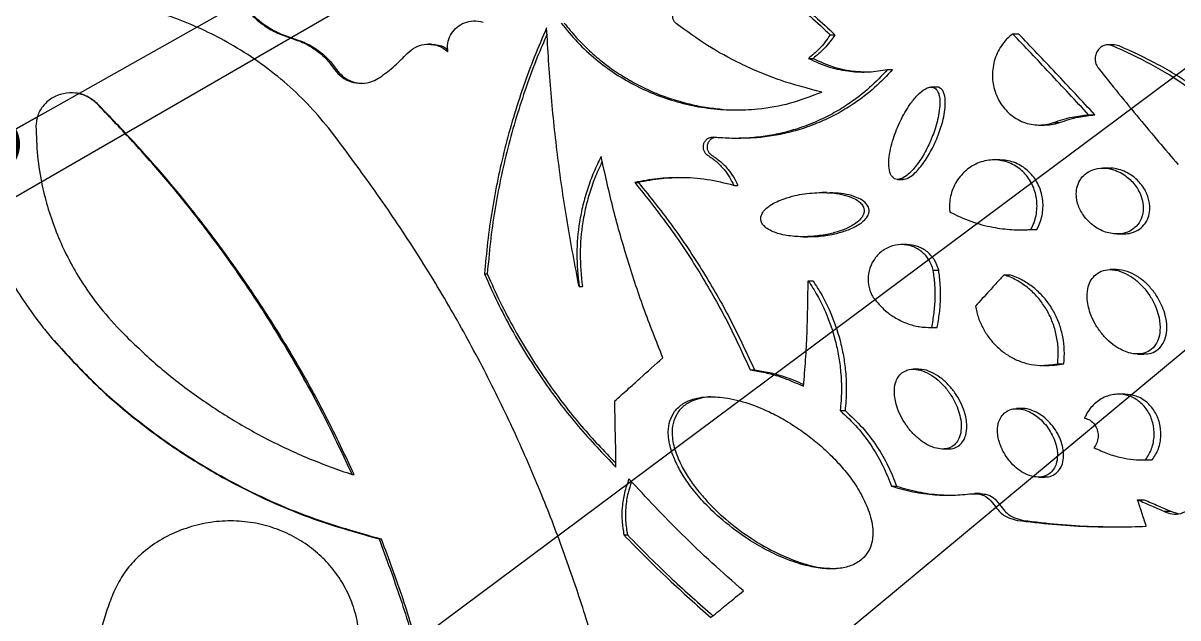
# Model space of a CAD drawing. Header units: millimetres. Extents: x 8 to 871, y 8 to 585.
# Drawn here: x 117.36 to 135.47, y 278.83 to 288.15 of the extents above; entities that cross this region are included whole.
import ezdxf

# ---------------------------------------------------------------- set-up
doc = ezdxf.new("R2010")
doc.units = ezdxf.units.MM
doc.layers.add('OUTLINE', color=7, linetype='Continuous', lineweight=25)
doc.layers.add('TEXT', color=2, linetype='Continuous')
doc.dimstyles.new('SLDDIMSTYLE19', dxfattribs={"dimtxt": 0.18, "dimasz": 1, "dimexe": 0, "dimexo": 0.0625, "dimgap": 0, "dimtad": 0, "dimtih": 1, "dimtoh": 1, "dimdec": 0, "dimrnd": 1e-09, "dimzin": 0, "dimdsep": 46, "dimtxsty": 'Standard', "dimblk1": 'DOT', "dimblk2": 'DOT', "dimsah": 1, "dimcen": 0.09, "dimadec": 0, "dimazin": 0, "dimtfac": 1, "dimtdec": 0, "dimtofl": 0, "dimtmove": 0, "dimatfit": 3, "dimldrblk": 'DOT', "dimfxl": 0, "dimfrac": 2, "dimtolj": 1, "dimtzin": 0, "dimarcsym": 0})

# ---------------------------------------------------------------- blocks, each defined once
blk = doc.blocks.new('_Dot')
at = {"color": 0, "linetype": 'ByBlock', "lineweight": -2}
blk.add_line((-0.5, 0), (-1, 0), dxfattribs=at)
at = {"color": 0, "linetype": 'ByBlock', "const_width": 0.5}
blk.add_lwpolyline([(-0.25, 0, 1), (0.25, 0, 1)], format="xyb", close=True, dxfattribs=at)

msp = doc.modelspace()

# ---------------------------------------------------------------- linework, layer by layer
at = {"layer": 'OUTLINE'}
for p, q in [((132.87991, 287.98469), (132.97174, 287.98469)), ((123.75622, 287.82162), (123.71751, 287.82162)), ((130.01795, 287.96797), (130.09285, 287.96797)), ((134.47855, 287.811), (134.37236, 287.811)), ((134.54823, 287.79633), (134.47767, 287.80943)), ((129.6767, 287.59763), (129.74959, 287.59763)), ((130.91808, 287.4241), (130.99834, 287.4241)), ((131.68862, 287.14801), (131.60367, 287.14801)), ((118.11432, 287.05775), (118.10984, 287.05775)), ((128.39211, 286.79818), (128.55367, 286.79345)), ((134.0721, 286.71365), (134.17107, 286.71365)), ((133.28364, 286.55434), (133.37866, 286.55434)), ((133.52043, 286.59126), (133.61614, 286.59126)), ((132.67798, 286.00729), (132.58707, 286.00729)), ((134.39518, 285.87893), (134.29396, 285.87893)), ((126.95318, 285.65403), (127.01003, 285.65403)), ((131.07409, 285.70261), (131.15595, 285.70261)), ((128.50559, 285.60678), (128.57165, 285.60678)), ((129.96563, 285.49538), (129.89065, 285.49538)), ((133.01466, 284.91039), (133.11173, 284.91039)), ((133.16723, 284.91524), (133.26096, 284.91524)), ((129.59573, 284.80291), (129.66872, 284.80291)), ((134.5165, 284.8471), (134.61899, 284.8471)), ((131.22145, 284.6793), (131.13916, 284.6793)), ((124.59745, 284.21936), (124.64039, 284.21936)), ((131.63545, 284.27678), (131.72014, 284.27678)), ((132.7451, 284.20588), (132.83637, 284.20588)), ((134.50871, 284.28721), (134.40689, 284.28721)), ((126.08033, 284.02277), (126.13207, 284.02277)), ((129.67273, 284.11438), (129.74578, 284.11438)), ((131.61049, 283.37863), (131.69508, 283.37863)), ((117.84307, 283.17402), (117.84594, 283.17402)), ((134.83882, 282.96497), (134.9434, 282.96497)), ((133.35899, 282.78557), (133.45465, 282.78557)), ((133.58721, 282.81324), (133.68357, 282.81324)), ((128.76333, 282.71564), (128.83105, 282.71564)), ((131.405, 282.72679), (131.3214, 282.72679)), ((134.64041, 282.33473), (134.53756, 282.33473)), ((130.17675, 282.07757), (130.25289, 282.07757)), ((133.03599, 282.10828), (132.94272, 282.10828)), ((131.77995, 281.47596), (131.86627, 281.47596)), ((134.9357, 281.30359), (135.04384, 281.30359)), ((134.96568, 281.30385), (135.07034, 281.30385)), ((122.52195, 281.07473), (122.55264, 281.07473)), ((133.28466, 281.03554), (133.38001, 281.03554)), ((130.97895, 280.89354), (131.05993, 280.89354)), ((132.25947, 280.7699), (132.32571, 280.77517)), ((132.37127, 280.778), (132.27965, 280.778)), ((134.84022, 280.67967), (134.94417, 280.67967)), ((135.25071, 280.50065), (135.35712, 280.50065)), ((135.35712, 280.50065), (135.46884, 280.4637)), ((122.94309, 280.06665), (122.97631, 280.06665)), ((126.78307, 280.12842), (126.83913, 280.12842))]:
    msp.add_line(p, q, dxfattribs=at)
at = {"layer": 'OUTLINE', "flags": 128}
msp.add_lwpolyline([(126.65834, 281.19097), (126.654, 281.45064), (126.64749, 281.84013), (126.64097, 282.22962)], dxfattribs=at)
at = {"layer": 'OUTLINE'}
for points, knots in [([(126.22486, 289.41901), (126.38646, 289.42151), (126.70965, 289.42652), (127.19542, 289.37791), (127.67814, 289.28623), (128.13729, 289.15129), (128.56511, 288.9807), (128.96506, 288.77853), (129.34831, 288.53726), (129.7037, 288.2679), (129.91629, 288.065), (130.01795, 287.96797)], [0, 0, 0, 0, 0.1147412, 0.22948169, 0.34811273, 0.46674098, 0.57325909, 0.67977445, 0.78957931, 0.89938147, 1, 1, 1, 1]), ([(126.50173, 289.41826), (126.58833, 289.41914), (126.83645, 289.42166), (127.24758, 289.37781), (127.73031, 289.28847), (128.19124, 289.15455), (128.62273, 288.98467), (129.02799, 288.78183), (129.41646, 288.53928), (129.77583, 288.26873), (129.99059, 288.06499), (130.09285, 287.96797)], [0, 0, 0, 0, 0.064637, 0.18517362, 0.30969979, 0.43422267, 0.54739639, 0.66056693, 0.77725529, 0.89393949, 1, 1, 1, 1]), ([(120.5514, 289.04798), (120.56628, 288.97337), (120.59604, 288.82413), (120.68722, 288.61396), (120.80987, 288.42188), (120.96354, 288.25046), (121.14484, 288.10591), (121.35065, 287.98631), (121.50133, 287.93558), (121.57831, 287.90967)], [0, 0, 0, 0, 0.14023471, 0.28048608, 0.42053579, 0.56061621, 0.70490509, 0.84923076, 1, 1, 1, 1]), ([(120.57027, 289.04798), (120.58518, 288.97361), (120.615, 288.82485), (120.70617, 288.61546), (120.82865, 288.42412), (120.98209, 288.25315), (121.16319, 288.1087), (121.37097, 287.98766), (121.52399, 287.93629), (121.60328, 287.90967)], [0, 0, 0, 0, 0.1394232, 0.27886548, 0.41808326, 0.55733476, 0.70125193, 0.84520841, 1, 1, 1, 1]), ([(117.99084, 288.57806), (117.8984, 288.57755), (117.71352, 288.57652), (117.44107, 288.51708), (117.18251, 288.41491), (116.94761, 288.2709), (116.74494, 288.08933), (116.58184, 287.88157), (116.46274, 287.65233), (116.37796, 287.39552), (116.36619, 287.21103), (116.35979, 287.11079)], [0, 0, 0, 0, 0.11304397, 0.22607873, 0.33927655, 0.4524415, 0.56184734, 0.67122024, 0.77430651, 0.87737502, 1, 1, 1, 1]), ([(122.18773, 286.46143), (122.08158, 286.59007), (121.86928, 286.84737), (121.50229, 287.19735), (121.10144, 287.51724), (120.68527, 287.78852), (120.26701, 288.01192), (119.84909, 288.19396), (119.41373, 288.34353), (118.95592, 288.46031), (118.48086, 288.54396), (118.15457, 288.56667), (117.99084, 288.57806)], [0, 0, 0, 0, 0.10336994, 0.20674489, 0.31388826, 0.42103534, 0.51413081, 0.6072283, 0.70279765, 0.79836882, 0.89882578, 1, 1, 1, 1]), ([(127.60398, 288.14457), (127.59224, 288.15575), (127.56874, 288.17813), (127.54995, 288.22444), (127.54687, 288.27285), (127.55961, 288.31847), (127.58566, 288.35738), (127.62329, 288.38633), (127.66653, 288.40224), (127.69624, 288.40213), (127.70982, 288.40207)], [0, 0, 0, 0, 0.13069066, 0.26159818, 0.38698764, 0.50782711, 0.62920581, 0.75470956, 0.88783608, 1, 1, 1, 1]), ([(124.02331, 287.70332), (124.01957, 287.74762), (124.0121, 287.83625), (124.05666, 287.96468), (124.1376, 288.07243), (124.25171, 288.15082), (124.38943, 288.19015), (124.50243, 288.18563), (124.56361, 288.16789), (124.57752, 288.16385)], [0, 0, 0, 0, 0.15155429, 0.30314145, 0.45470838, 0.61098163, 0.77598072, 0.94906581, 1, 1, 1, 1]), ([(125.57095, 288.07688), (125.50507, 287.92404), (125.37329, 287.61836), (125.20044, 287.14918), (125.04642, 286.6733), (124.91363, 286.19176), (124.80176, 285.70578), (124.71133, 285.21493), (124.64062, 284.71931), (124.61184, 284.38601), (124.59745, 284.21936)], [0, 0, 0, 0, 0.1251188, 0.25023751, 0.37535782, 0.50047786, 0.6248588, 0.74923943, 0.87461984, 1, 1, 1, 1]), ([(126.08033, 284.02277), (126.01623, 284.35583), (125.88792, 285.02246), (125.74364, 286.03348), (125.63223, 287.05181), (125.59139, 287.73501), (125.57095, 288.07688)], [0, 0, 0, 0, 0.2490375, 0.49845452, 0.74903127, 1, 1, 1, 1]), ([(125.79828, 288.15149), (125.88168, 288.04962), (126.04876, 287.84555), (126.33946, 287.57991), (126.65368, 287.34731), (126.99081, 287.1541), (127.34464, 286.99991), (127.7155, 286.88451), (128.09951, 286.812), (128.49202, 286.78328), (128.92712, 286.80203), (129.39997, 286.88359), (129.72471, 287.00887), (129.88708, 287.07151)], [0, 0, 0, 0, 0.08425808, 0.16880104, 0.25307943, 0.33720164, 0.42158195, 0.50572132, 0.59284175, 0.68023075, 0.76735983, 0.88367817, 1, 1, 1, 1]), ([(125.8482, 288.15149), (125.9097, 288.07531), (126.03268, 287.92295), (126.24187, 287.714), (126.46857, 287.52177), (126.7101, 287.35065), (126.96117, 287.20214), (127.22215, 287.07543), (127.49411, 286.97057), (127.77625, 286.88856), (128.05248, 286.83023), (128.23552, 286.81192), (128.32115, 286.80335)], [0, 0, 0, 0, 0.0993504, 0.19869907, 0.30104688, 0.40340355, 0.50271022, 0.60201566, 0.70400948, 0.80600998, 0.90924129, 1, 1, 1, 1]), ([(129.88708, 287.07151), (129.66956, 287.12664), (129.34342, 287.20929), (128.92014, 287.37308), (128.53531, 287.54727), (128.08748, 287.79173), (127.76571, 288.02655), (127.60398, 288.14457)], [0, 0, 0, 0, 0.26894414, 0.40324676, 0.5380113, 0.7677954, 1, 1, 1, 1]), ([(132.87991, 287.98469), (132.84729, 287.95729), (132.78206, 287.90249), (132.70057, 287.79892), (132.63531, 287.68223), (132.58978, 287.55646), (132.5654, 287.42614), (132.5612, 287.29682), (132.57706, 287.1703), (132.61088, 287.0496), (132.66252, 286.937), (132.7304, 286.83368), (132.81356, 286.74335), (132.91108, 286.66658), (133.02035, 286.6079), (133.14018, 286.56809), (133.26591, 286.55133), (133.39508, 286.55619), (133.4785, 286.57953), (133.52043, 286.59126)], [0, 0, 0, 0, 0.059529238, 0.11903734, 0.178692494, 0.238327069, 0.295122436, 0.351905676, 0.406961941, 0.462014816, 0.517453595, 0.572895626, 0.630432661, 0.687977845, 0.748609094, 0.809250192, 0.872604958, 0.935965388, 1, 1, 1, 1]), ([(134.0721, 286.71365), (133.97035, 286.82325), (133.76685, 287.04245), (133.37051, 287.46615), (133.07338, 287.7802), (132.87991, 287.98469)], [0, 0, 0, 0, 0.25863332, 0.51726625, 1, 1, 1, 1]), ([(134.17107, 286.71365), (134.06904, 286.8229), (133.86497, 287.0414), (133.46627, 287.4651), (133.16703, 287.7795), (132.97174, 287.98469)], [0, 0, 0, 0, 0.25781078, 0.5156211, 1, 1, 1, 1]), ([(121.57831, 287.90967), (121.65093, 287.88468), (121.78692, 287.83787), (121.96776, 287.7245), (122.12326, 287.59141), (122.20468, 287.48115), (122.24502, 287.42653)], [0, 0, 0, 0, 0.27369972, 0.51261071, 0.75855023, 1, 1, 1, 1]), ([(121.60328, 287.90967), (121.67593, 287.88483), (121.81247, 287.83816), (121.99451, 287.72492), (122.15128, 287.59163), (122.23338, 287.48112), (122.27393, 287.42653)], [0, 0, 0, 0, 0.272629954, 0.51232269, 0.759079063, 1, 1, 1, 1]), ([(123.38607, 287.67775), (123.42445, 287.71152), (123.50117, 287.77903), (123.65063, 287.82482), (123.80564, 287.82198), (123.93482, 287.77491), (123.99938, 287.72268), (124.02331, 287.70332)], [0, 0, 0, 0, 0.21417635, 0.42812571, 0.64730777, 0.86929229, 1, 1, 1, 1]), ([(123.7558, 287.81514), (123.78501, 287.81594), (123.86689, 287.81818), (123.95993, 287.78167), (124.01222, 287.74117), (124.02288, 287.73293)], [0, 0, 0, 0, 0.306286012, 0.858686591, 1, 1, 1, 1]), ([(125.57769, 287.97791), (125.52585, 287.85803), (125.40795, 287.58538), (125.24728, 287.1499), (125.09223, 286.67438), (124.95868, 286.19292), (124.84608, 285.70684), (124.75504, 285.21569), (124.68384, 284.71972), (124.65487, 284.38615), (124.64039, 284.21936)], [0, 0, 0, 0, 0.100869233, 0.229396242, 0.357925424, 0.48645437, 0.614320718, 0.742186925, 0.871093591, 1, 1, 1, 1]), ([(130.01795, 287.96797), (129.99262, 287.9301), (129.94195, 287.85434), (129.8317, 287.72525), (129.73692, 287.64721), (129.6767, 287.59763)], [0, 0, 0, 0, 0.26718394, 0.53437717, 1, 1, 1, 1]), ([(130.09285, 287.96797), (130.06742, 287.93017), (130.01657, 287.85456), (129.90568, 287.72541), (129.81032, 287.64735), (129.74959, 287.59763)], [0, 0, 0, 0, 0.26640868, 0.53282475, 1, 1, 1, 1]), ([(134.44711, 287.79633), (134.42108, 287.80371), (134.37135, 287.8178), (134.29624, 287.79785), (134.23505, 287.75492), (134.19222, 287.69213), (134.17157, 287.62018), (134.17443, 287.54814), (134.19365, 287.49045), (134.2136, 287.46132), (134.22155, 287.4497)], [0, 0, 0, 0, 0.15587391, 0.29783591, 0.43680731, 0.56544647, 0.69181375, 0.81107599, 0.92469024, 1, 1, 1, 1]), ([(122.95387, 287.29905), (122.99446, 287.32871), (123.07566, 287.38802), (123.22304, 287.5111), (123.32217, 287.61243), (123.38607, 287.67775)], [0, 0, 0, 0, 0.2622355, 0.52447201, 1, 1, 1, 1]), ([(136.79977, 286.11509), (136.70986, 286.2115), (136.5298, 286.40458), (136.24168, 286.67142), (135.94094, 286.9214), (135.55074, 287.20743), (135.05972, 287.51519), (134.65186, 287.70237), (134.44711, 287.79633)], [0, 0, 0, 0, 0.133622411, 0.267621584, 0.401242103, 0.535226808, 0.76668438, 1, 1, 1, 1]), ([(136.91494, 286.11509), (136.8248, 286.21118), (136.64429, 286.40361), (136.35561, 286.66954), (136.05441, 286.91868), (135.66208, 287.20503), (135.16705, 287.51393), (134.75505, 287.70195), (134.54823, 287.79633)], [0, 0, 0, 0, 0.13304456, 0.266460849, 0.399503726, 0.532904267, 0.765516382, 1, 1, 1, 1]), ([(129.6767, 287.59763), (129.78613, 287.54797), (129.99795, 287.45184), (130.32047, 287.39054), (130.62721, 287.37694), (130.82043, 287.40827), (130.91808, 287.4241)], [0, 0, 0, 0, 0.2780124, 0.53809798, 0.76655002, 1, 1, 1, 1]), ([(129.74959, 287.59763), (129.85909, 287.54861), (130.07217, 287.45323), (130.37612, 287.39048), (130.56404, 287.38935), (130.64059, 287.38888)], [0, 0, 0, 0, 0.38515, 0.74951708, 1, 1, 1, 1]), ([(134.22155, 287.4497), (134.32829, 287.31584), (134.54179, 287.04811), (134.95843, 286.5394), (135.2715, 286.1723), (135.47519, 285.93346)], [0, 0, 0, 0, 0.25891573, 0.51783212, 1, 1, 1, 1]), ([(122.24502, 287.42653), (122.28008, 287.38377), (122.35016, 287.2983), (122.50251, 287.22292), (122.67074, 287.19781), (122.82947, 287.22554), (122.91673, 287.27711), (122.95387, 287.29905)], [0, 0, 0, 0, 0.20506674, 0.40986012, 0.62140758, 0.83888484, 1, 1, 1, 1]), ([(122.27393, 287.42653), (122.30928, 287.38394), (122.37993, 287.29882), (122.52996, 287.22176), (122.63803, 287.21292), (122.69141, 287.20856)], [0, 0, 0, 0, 0.33635267, 0.67220063, 1, 1, 1, 1]), ([(130.91808, 287.4241), (130.82624, 287.32694), (130.64115, 287.13112), (130.3551, 286.91191), (130.08489, 286.74415), (129.8361, 286.61884), (129.57542, 286.51532), (129.30666, 286.43548), (129.03429, 286.38), (128.75786, 286.34847), (128.47655, 286.33923), (128.28739, 286.35387), (128.19281, 286.36119)], [0, 0, 0, 0, 0.12965323, 0.2613127, 0.35223019, 0.44314885, 0.5366927, 0.6302381, 0.72142956, 0.8126222, 0.90631055, 1, 1, 1, 1]), ([(130.99834, 287.4241), (130.90601, 287.32699), (130.71993, 287.13127), (130.4322, 286.91201), (130.16, 286.74398), (129.90883, 286.61829), (129.64573, 286.51462), (129.37497, 286.43473), (129.10111, 286.38016), (128.84088, 286.34855), (128.67086, 286.34672), (128.59322, 286.34588)], [0, 0, 0, 0, 0.1454088, 0.29306038, 0.39562616, 0.49819454, 0.60372038, 0.70924898, 0.81161207, 0.913977, 1, 1, 1, 1]), ([(116.35979, 287.11079), (116.36388, 286.94334), (116.37207, 286.60843), (116.43912, 286.10459), (116.54759, 285.6032), (116.69881, 285.11656), (116.88721, 284.65263), (117.11054, 284.20917), (117.37211, 283.78201), (117.62143, 283.43757), (117.7864, 283.2414), (117.84307, 283.17402)], [0, 0, 0, 0, 0.11689952, 0.23379994, 0.35426441, 0.47473084, 0.58912005, 0.70351213, 0.82101448, 0.93852052, 1, 1, 1, 1]), ([(131.02952, 285.71217), (131.04262, 285.70802), (131.07249, 285.69857), (131.13452, 285.71086), (131.20706, 285.75124), (131.28328, 285.81799), (131.38406, 285.93215), (131.49595, 286.1013), (131.60582, 286.32782), (131.67911, 286.53192), (131.72082, 286.70832), (131.74074, 286.85177), (131.73945, 286.97212), (131.7179, 287.05835), (131.69239, 287.10608), (131.65926, 287.1356), (131.62047, 287.1496), (131.56758, 287.14703), (131.48306, 287.11041), (131.37732, 287.01798), (131.2448, 286.85085), (131.11521, 286.62301), (131.0189, 286.38547), (130.96313, 286.17953), (130.93943, 286.03358), (130.93658, 285.89987), (130.95128, 285.80571), (130.98681, 285.74343), (131.0112, 285.72132), (131.0261, 285.71388), (131.02952, 285.71217)], [0, 0, 0, 0, 0.012370654, 0.028202026, 0.055894913, 0.085981636, 0.11673107, 0.187929205, 0.259009127, 0.330081165, 0.370188669, 0.410759474, 0.451070277, 0.469578487, 0.485246949, 0.4967696, 0.508313792, 0.522201322, 0.544654119, 0.590365932, 0.644137921, 0.728458072, 0.812650404, 0.859666691, 0.90733983, 0.935647685, 0.971595112, 0.984982017, 0.996549585, 1, 1, 1, 1]), ([(131.15584, 285.7035), (131.17167, 285.70496), (131.21839, 285.70927), (131.29091, 285.75347), (131.36845, 285.81996), (131.47014, 285.9366), (131.5831, 286.107), (131.69385, 286.33606), (131.76689, 286.54234), (131.80855, 286.71968), (131.82654, 286.86332), (131.82355, 286.98188), (131.79949, 287.06719), (131.77153, 287.11419), (131.73463, 287.1397), (131.70689, 287.14922), (131.69135, 287.14703), (131.68813, 287.14657)], [0, 0, 0, 0, 0.02878704, 0.08498319, 0.14666917, 0.2085269, 0.35205371, 0.49534586, 0.63863463, 0.71920539, 0.79963157, 0.8800942, 0.914176, 0.94859814, 0.97132689, 0.99404993, 1, 1, 1, 1]), ([(118.51395, 286.89292), (118.46554, 286.93278), (118.36877, 287.01245), (118.1823, 287.06338), (117.98866, 287.05583), (117.80561, 286.9831), (117.66242, 286.85488), (117.57612, 286.69788), (117.56624, 286.58733), (117.56177, 286.53737)], [0, 0, 0, 0, 0.145567008, 0.290980561, 0.440744571, 0.593200873, 0.74197186, 0.883383121, 1, 1, 1, 1]), ([(118.52079, 286.89292), (118.47196, 286.93149), (118.37436, 287.00858), (118.24882, 287.05638), (118.1851, 287.05335), (118.18379, 287.05329)], [0, 0, 0, 0, 0.49512674, 0.98966201, 1, 1, 1, 1]), ([(122.52195, 281.07473), (122.3809, 281.37553), (122.09854, 281.97768), (121.61795, 282.85217), (121.09584, 283.70346), (120.57314, 284.46574), (120.06144, 285.14449), (119.57194, 285.7476), (119.05375, 286.32896), (118.6939, 286.70492), (118.51395, 286.89292)], [0, 0, 0, 0, 0.14044484, 0.28114717, 0.42162579, 0.56245709, 0.67150783, 0.78055779, 0.89026572, 1, 1, 1, 1]), ([(122.55264, 281.07473), (122.41091, 281.3752), (122.12718, 281.97669), (121.64448, 282.85), (121.12025, 283.69997), (120.595, 284.46187), (120.08016, 285.1411), (119.58682, 285.74555), (119.06467, 286.32803), (118.7021, 286.70461), (118.52079, 286.89292)], [0, 0, 0, 0, 0.1401711, 0.28059995, 0.42080443, 0.5613616, 0.67068322, 0.78000413, 0.88998879, 1, 1, 1, 1]), ([(133.52043, 286.59126), (133.56905, 286.60874), (133.6663, 286.64369), (133.85032, 286.69029), (133.98635, 286.70462), (134.0721, 286.71365)], [0, 0, 0, 0, 0.269889777, 0.539779228, 1, 1, 1, 1]), ([(133.61614, 286.59126), (133.66479, 286.60865), (133.76208, 286.64343), (133.94717, 286.69016), (134.08426, 286.70454), (134.17107, 286.71365)], [0, 0, 0, 0, 0.26836134, 0.53672663, 1, 1, 1, 1]), ([(117.56177, 286.53737), (117.56658, 286.38127), (117.57624, 286.06737), (117.64811, 285.63235), (117.74989, 285.23539), (117.87565, 284.87503), (118.03249, 284.52308), (118.24398, 284.14033), (118.51869, 283.73525), (118.76005, 283.47007), (118.8815, 283.33663)], [0, 0, 0, 0, 0.13189197, 0.26524412, 0.37164501, 0.47804745, 0.58751013, 0.69697576, 0.84751557, 1, 1, 1, 1]), ([(133.3786, 286.55612), (133.41423, 286.55615), (133.49466, 286.55621), (133.57268, 286.57872), (133.61614, 286.59126)], [0, 0, 0, 0, 0.44292474, 1, 1, 1, 1]), ([(127.26666, 273.04817), (127.2397, 273.38038), (127.18577, 274.04475), (127.06033, 275.0384), (126.89417, 276.02726), (126.68871, 277.00803), (126.44442, 277.9769), (126.1613, 278.93459), (125.83858, 279.88129), (125.46688, 280.8406), (125.04353, 281.80746), (124.56518, 282.77805), (124.04148, 283.73241), (123.4672, 284.66516), (122.84825, 285.5775), (122.40789, 286.16681), (122.18773, 286.46143)], [0, 0, 0, 0, 0.06840575, 0.13680329, 0.20563912, 0.27447487, 0.34289511, 0.41131519, 0.48020388, 0.54909269, 0.62354696, 0.69803846, 0.77249222, 0.84830352, 0.92416223, 1, 1, 1, 1]), ([(128.19281, 286.36119), (128.17126, 286.36062), (128.13095, 286.35954), (128.07862, 286.32995), (128.04273, 286.28835), (128.02434, 286.23895), (128.02323, 286.18878), (128.03805, 286.14229), (128.06355, 286.10562), (128.08596, 286.08906), (128.09572, 286.08184)], [0, 0, 0, 0, 0.16224437, 0.30349955, 0.43664668, 0.55954839, 0.67756171, 0.79160881, 0.90919615, 1, 1, 1, 1]), ([(128.24294, 286.35961), (128.2262, 286.35902), (128.19052, 286.35776), (128.1422, 286.3299), (128.1059, 286.28824), (128.08747, 286.23866), (128.08646, 286.18862), (128.10131, 286.14237), (128.12686, 286.10572), (128.1494, 286.08914), (128.15933, 286.08184)], [0, 0, 0, 0, 0.130633778, 0.278439474, 0.417313022, 0.544675705, 0.666293692, 0.78356912, 0.904691672, 1, 1, 1, 1]), ([(126.42645, 286.06068), (126.38667, 285.97959), (126.30685, 285.81686), (126.21245, 285.56185), (126.13715, 285.30036), (126.06915, 284.95929), (126.02915, 284.52964), (126.06313, 284.19311), (126.08033, 284.02277)], [0, 0, 0, 0, 0.12943432, 0.25976036, 0.3883245, 0.51778031, 0.75591882, 1, 1, 1, 1]), ([(127.39377, 282.90622), (127.29091, 283.1658), (127.08517, 283.68498), (126.82637, 284.47406), (126.6018, 285.26527), (126.48494, 285.79534), (126.42645, 286.06068)], [0, 0, 0, 0, 0.254266256, 0.508534426, 0.753981282, 1, 1, 1, 1]), ([(128.09572, 286.08184), (128.14272, 286.0497), (128.23674, 285.98539), (128.34965, 285.86693), (128.44128, 285.74068), (128.48401, 285.65171), (128.50559, 285.60678)], [0, 0, 0, 0, 0.27103804, 0.54215987, 0.76875688, 1, 1, 1, 1]), ([(128.15933, 286.08184), (128.20642, 286.04984), (128.3006, 285.98583), (128.41416, 285.86766), (128.5066, 285.74131), (128.54982, 285.65193), (128.57165, 285.60678)], [0, 0, 0, 0, 0.27028971, 0.54066275, 0.76797227, 1, 1, 1, 1]), ([(133.16723, 284.91524), (133.18435, 284.95003), (133.21859, 285.01959), (133.26057, 285.17171), (133.27019, 285.37178), (133.20911, 285.59997), (133.08551, 285.79382), (132.93804, 285.91295), (132.79976, 285.97484), (132.68481, 286.00334), (132.56546, 286.01055), (132.4449, 285.99515), (132.32786, 285.95757), (132.21763, 285.89907), (132.11843, 285.81969), (132.03371, 285.72441), (131.96717, 285.61505), (131.92035, 285.49884), (131.89371, 285.37814), (131.88695, 285.27466), (131.892, 285.21221), (131.89382, 285.18984)], [0, 0, 0, 0, 0.04207131, 0.08411597, 0.16804448, 0.25089231, 0.33400717, 0.41969769, 0.46598896, 0.5123052, 0.56015849, 0.60800961, 0.65590419, 0.70377037, 0.75143692, 0.79909135, 0.84473999, 0.89039931, 0.93324217, 0.97608268, 1, 1, 1, 1]), ([(133.26096, 284.91524), (133.2781, 284.94984), (133.31237, 285.01902), (133.35459, 285.17041), (133.36462, 285.36956), (133.30427, 285.59678), (133.18169, 285.79027), (133.03486, 285.91018), (132.89659, 285.97264), (132.78646, 286.00237), (132.7123, 286.00472), (132.67721, 286.00583)], [0, 0, 0, 0, 0.07578408, 0.15151827, 0.30271519, 0.45169639, 0.60117986, 0.75615427, 0.84026427, 0.92442011, 1, 1, 1, 1]), ([(126.44408, 285.98431), (126.41674, 285.9285), (126.34941, 285.79102), (126.26546, 285.56265), (126.18963, 285.30227), (126.12114, 284.96167), (126.08046, 284.53135), (126.11473, 284.19371), (126.13207, 284.02277)], [0, 0, 0, 0, 0.0927889, 0.22855278, 0.36182372, 0.49601859, 0.74484652, 1, 1, 1, 1]), ([(133.93315, 285.68384), (133.91592, 285.6468), (133.88148, 285.5728), (133.87421, 285.44207), (133.90252, 285.29085), (133.97258, 285.15449), (134.06548, 285.04419), (134.15626, 284.96685), (134.25673, 284.90678), (134.36096, 284.8665), (134.46571, 284.84649), (134.58531, 284.84598), (134.71016, 284.88009), (134.82542, 284.963), (134.89921, 285.07567), (134.93088, 285.20445), (134.92645, 285.33763), (134.88153, 285.4927), (134.78046, 285.65246), (134.6465, 285.76862), (134.51678, 285.83679), (134.37963, 285.87931), (134.22443, 285.88493), (134.07538, 285.8328), (133.98221, 285.75905), (133.94566, 285.70301), (133.93315, 285.68384)], [0, 0, 0, 0, 0.03523822, 0.07042045, 0.10872289, 0.16635503, 0.20321797, 0.24010615, 0.2774175, 0.31472044, 0.34842969, 0.38210721, 0.43266804, 0.47306239, 0.51369674, 0.54971153, 0.58469146, 0.62583639, 0.6881876, 0.75217079, 0.7907896, 0.8293966, 0.89254858, 0.94086502, 0.97976168, 1, 1, 1, 1]), ([(134.61887, 284.85026), (134.64789, 284.85047), (134.7252, 284.85102), (134.8387, 284.89456), (134.94467, 284.98101), (135.01095, 285.0955), (135.03646, 285.22426), (135.02613, 285.36931), (134.97786, 285.50134), (134.90655, 285.61285), (134.80842, 285.72266), (134.68418, 285.81068), (134.54143, 285.86104), (134.45209, 285.88388), (134.40317, 285.87641), (134.39477, 285.87513)], [0, 0, 0, 0, 0.05711548, 0.15214023, 0.23006442, 0.30833959, 0.37946244, 0.44988439, 0.55281797, 0.61993951, 0.68713836, 0.82366477, 0.90359492, 0.98344841, 1, 1, 1, 1]), ([(128.50559, 285.60678), (128.36748, 285.64096), (128.09126, 285.70931), (127.68773, 285.7356), (127.3066, 285.71996), (127.07144, 285.67609), (126.95318, 285.65403)], [0, 0, 0, 0, 0.27341639, 0.54681641, 0.77208361, 1, 1, 1, 1]), ([(126.95318, 285.65403), (127.14058, 285.41939), (127.51539, 284.95011), (127.99504, 284.21539), (128.41693, 283.47236), (128.64768, 282.96827), (128.76333, 282.71564)], [0, 0, 0, 0, 0.26082479, 0.52165742, 0.76027184, 1, 1, 1, 1]), ([(127.70116, 285.72757), (127.59065, 285.72528), (127.35913, 285.72048), (127.12986, 285.67684), (127.01003, 285.65403)], [0, 0, 0, 0, 0.4773407, 1, 1, 1, 1]), ([(127.01003, 285.65403), (127.1981, 285.41998), (127.57425, 284.95187), (128.05662, 284.21785), (128.4816, 283.47432), (128.71439, 282.96893), (128.83105, 282.71564)], [0, 0, 0, 0, 0.26035526, 0.52071842, 0.75979567, 1, 1, 1, 1]), ([(128.92934, 285.07577), (128.93235, 285.05968), (128.93916, 285.02339), (128.9811, 284.96563), (129.05188, 284.91271), (129.14532, 284.86997), (129.29031, 284.82732), (129.48642, 284.80029), (129.72969, 284.80303), (129.95465, 284.83207), (130.1591, 284.88331), (130.3105, 284.94572), (130.4236, 285.01356), (130.49207, 285.07356), (130.53507, 285.13538), (130.55267, 285.19154), (130.55053, 285.24155), (130.53014, 285.29301), (130.47926, 285.3533), (130.37895, 285.41432), (130.23891, 285.46136), (130.03086, 285.49565), (129.76979, 285.49904), (129.50667, 285.46293), (129.31128, 285.40688), (129.18086, 285.35494), (129.08259, 285.30061), (129.0028, 285.23854), (128.95336, 285.17867), (128.92961, 285.12065), (128.92942, 285.0895), (128.92934, 285.07577)], [0, 0, 0, 0, 0.01222256, 0.02755704, 0.05346736, 0.08112344, 0.10885578, 0.1741799, 0.23938808, 0.30455828, 0.35678868, 0.4089005, 0.43520771, 0.46136344, 0.47971619, 0.49233091, 0.50502747, 0.51636957, 0.5339371, 0.56568549, 0.60923982, 0.65297601, 0.73638241, 0.81967905, 0.86570218, 0.89833824, 0.93090051, 0.95375981, 0.97677936, 0.98976905, 1, 1, 1, 1]), ([(129.6687, 284.80698), (129.71291, 284.80637), (129.8385, 284.80466), (130.02827, 284.83265), (130.23499, 284.88299), (130.38856, 284.94629), (130.50326, 285.015), (130.57166, 285.0754), (130.61392, 285.13715), (130.63097, 285.19239), (130.62857, 285.24211), (130.60799, 285.29333), (130.55671, 285.35357), (130.45519, 285.41491), (130.31315, 285.46138), (130.14408, 285.49153), (130.02694, 285.48959), (129.96481, 285.48856)], [0, 0, 0, 0, 0.07084462, 0.2012261, 0.30656919, 0.41166615, 0.46476889, 0.5175403, 0.55273976, 0.57770863, 0.6028375, 0.62527021, 0.66030165, 0.72393312, 0.81189863, 0.90023266, 1, 1, 1, 1]), ([(131.89382, 285.18984), (132.00349, 285.13809), (132.22285, 285.0346), (132.55192, 284.94987), (132.86809, 284.90684), (133.06709, 284.91243), (133.16723, 284.91524)], [0, 0, 0, 0, 0.27067159, 0.54134443, 0.76919496, 1, 1, 1, 1]), ([(131.63545, 284.27678), (131.61647, 284.33257), (131.57854, 284.44406), (131.46028, 284.57425), (131.30877, 284.66081), (131.13122, 284.69019), (130.94962, 284.65441), (130.78849, 284.55486), (130.67099, 284.40526), (130.61122, 284.22809), (130.6117, 284.04804), (130.65207, 283.92307), (130.68691, 283.86282), (130.69396, 283.85063)], [0, 0, 0, 0, 0.09349059, 0.18682732, 0.28450144, 0.38709989, 0.4922045, 0.59667509, 0.69821707, 0.79485545, 0.88714202, 0.97717329, 1, 1, 1, 1]), ([(131.72014, 284.27678), (131.7011, 284.33249), (131.66305, 284.44382), (131.54464, 284.57284), (131.39435, 284.66234), (131.27911, 284.67301), (131.22077, 284.67842)], [0, 0, 0, 0, 0.24253729, 0.4846444, 0.73911939, 1, 1, 1, 1]), ([(124.59745, 284.21936), (124.6634, 284.07112), (124.79548, 283.77422), (125.02213, 283.34376), (125.26859, 282.92491), (125.60745, 282.41305), (126.05775, 281.81923), (126.45757, 281.40099), (126.65834, 281.19097)], [0, 0, 0, 0, 0.13111948, 0.26261108, 0.39372854, 0.52520367, 0.76157959, 1, 1, 1, 1]), ([(124.64039, 284.21936), (124.70666, 284.07127), (124.83939, 283.77467), (125.06706, 283.34479), (125.31452, 282.92654), (125.65541, 282.41465), (126.09117, 281.84157), (126.4744, 281.44237), (126.65733, 281.25182)], [0, 0, 0, 0, 0.13388471, 0.26815183, 0.40203444, 0.53628291, 0.77865824, 1, 1, 1, 1]), ([(131.61049, 283.37863), (131.6245, 283.45404), (131.65251, 283.60484), (131.66732, 283.83201), (131.66394, 284.057), (131.64498, 284.20328), (131.63545, 284.27678)], [0, 0, 0, 0, 0.254640654, 0.509303486, 0.753460562, 1, 1, 1, 1]), ([(131.69508, 283.37863), (131.70916, 283.45402), (131.73733, 283.6048), (131.75222, 283.83197), (131.74881, 284.05699), (131.72973, 284.20328), (131.72014, 284.27678)], [0, 0, 0, 0, 0.25462485, 0.50927106, 0.75343044, 1, 1, 1, 1]), ([(132.7451, 284.20588), (132.70643, 284.16358), (132.6291, 284.07897), (132.47916, 283.91527), (132.36761, 283.79386), (132.29493, 283.71476)], [0, 0, 0, 0, 0.25843348, 0.5168686, 1, 1, 1, 1]), ([(133.58721, 282.81324), (133.59176, 282.88383), (133.60086, 283.02498), (133.57517, 283.23574), (133.52012, 283.43782), (133.43588, 283.62723), (133.32451, 283.79828), (133.1878, 283.94971), (133.02809, 284.07505), (132.8769, 284.15854), (132.77954, 284.19351), (132.7451, 284.20588)], [0, 0, 0, 0, 0.114823141, 0.229625635, 0.344399522, 0.459183291, 0.575231633, 0.691290175, 0.812471575, 0.933659061, 1, 1, 1, 1]), ([(133.68357, 282.81324), (133.68813, 282.88345), (133.69726, 283.02386), (133.6718, 283.23351), (133.61715, 283.43454), (133.53345, 283.62313), (133.42275, 283.79362), (133.28663, 283.94506), (133.12735, 284.07084), (132.97377, 284.15654), (132.87358, 284.19252), (132.83637, 284.20588)], [0, 0, 0, 0, 0.11395788, 0.22789485, 0.34179488, 0.45570555, 0.57106853, 0.68644276, 0.80746765, 0.92849922, 1, 1, 1, 1]), ([(134.16557, 284.19367), (134.14083, 284.16448), (134.0914, 284.10615), (134.04985, 283.97316), (134.04404, 283.83312), (134.06769, 283.69511), (134.10963, 283.56246), (134.1777, 283.42303), (134.27347, 283.28473), (134.38802, 283.16296), (134.50605, 283.07227), (134.62261, 283.01012), (134.74656, 282.96797), (134.8794, 282.95846), (135.0102, 282.99777), (135.10603, 283.07836), (135.17063, 283.19612), (135.2003, 283.35175), (135.18501, 283.51652), (135.13971, 283.671), (135.07526, 283.81238), (134.98376, 283.95354), (134.8648, 284.08455), (134.7267, 284.19166), (134.57252, 284.26728), (134.41623, 284.29523), (134.27173, 284.27478), (134.19959, 284.21966), (134.16557, 284.19367)], [0, 0, 0, 0, 0.02913266, 0.05820856, 0.09971834, 0.12951966, 0.16014445, 0.20237703, 0.24580511, 0.28911965, 0.33352845, 0.36526197, 0.39767858, 0.44287159, 0.47651003, 0.51037819, 0.54006204, 0.57569675, 0.62369273, 0.65862683, 0.69452691, 0.74049151, 0.78778534, 0.83380456, 0.88146681, 0.92876062, 0.96640399, 1, 1, 1, 1]), ([(134.94367, 282.97134), (134.9605, 282.9696), (135.01744, 282.96369), (135.11375, 282.99878), (135.21107, 283.07737), (135.27632, 283.19611), (135.30608, 283.35111), (135.29099, 283.51559), (135.24589, 283.66892), (135.18141, 283.8105), (135.09043, 283.95095), (134.97061, 284.0829), (134.83295, 284.18874), (134.67826, 284.26872), (134.56532, 284.28095), (134.508, 284.28716)], [0, 0, 0, 0, 0.02852121, 0.0965065, 0.16497924, 0.22455904, 0.29534817, 0.39039732, 0.46047171, 0.53065707, 0.6236607, 0.71670213, 0.81030343, 0.90372136, 1, 1, 1, 1]), ([(129.60079, 282.45944), (129.61207, 282.59721), (129.63463, 282.87276), (129.6651, 283.42442), (129.66968, 283.83851), (129.67273, 284.11438)], [0, 0, 0, 0, 0.25025869, 0.50051819, 1, 1, 1, 1]), ([(129.67273, 284.11438), (129.72269, 284.03691), (129.82308, 283.88124), (129.97472, 283.57094), (130.08456, 283.25195), (130.15321, 282.93352), (130.18798, 282.66917), (130.20098, 282.38249), (130.18485, 282.1796), (130.17675, 282.07757)], [0, 0, 0, 0, 0.1312641, 0.26373432, 0.48744802, 0.60267292, 0.7178886, 0.85813309, 1, 1, 1, 1]), ([(129.74578, 284.11438), (129.79595, 284.03706), (129.89675, 283.8817), (130.04892, 283.57241), (130.15927, 283.25462), (130.22842, 282.9376), (130.26384, 282.67316), (130.27739, 282.38508), (130.26109, 282.18047), (130.25289, 282.07757)], [0, 0, 0, 0, 0.13117919, 0.26356487, 0.48628005, 0.60099301, 0.71569641, 0.85700699, 1, 1, 1, 1]), ([(130.69396, 283.85063), (130.75541, 283.77641), (130.85987, 283.65022), (131.04834, 283.52176), (131.22595, 283.43848), (131.416, 283.38651), (131.54507, 283.38128), (131.61049, 283.37863)], [0, 0, 0, 0, 0.26022794, 0.44239336, 0.62979129, 0.81236383, 1, 1, 1, 1]), ([(132.29493, 283.71476), (132.30948, 283.65251), (132.33857, 283.528), (132.41725, 283.35559), (132.51895, 283.2003), (132.64314, 283.06422), (132.78694, 282.95204), (132.94889, 282.86393), (133.12427, 282.80698), (133.34051, 282.77424), (133.49447, 282.79858), (133.58721, 282.81324)], [0, 0, 0, 0, 0.10127061, 0.2025346, 0.3036417, 0.40475071, 0.50910212, 0.61346396, 0.72341223, 0.83338188, 1, 1, 1, 1]), ([(118.8815, 283.33663), (119.05317, 283.16833), (119.39771, 282.83053), (119.96197, 282.38317), (120.55544, 281.98033), (121.18029, 281.62706), (121.83569, 281.31735), (122.29268, 281.15578), (122.52195, 281.07473)], [0, 0, 0, 0, 0.16598026, 0.33313338, 0.49709763, 0.66213145, 0.83049541, 1, 1, 1, 1]), ([(117.84307, 283.17402), (117.94372, 283.06369), (118.14499, 282.84307), (118.45744, 282.52063), (118.7889, 282.21635), (119.2285, 281.85255), (119.7882, 281.44457), (120.43868, 281.0488), (121.0698, 280.72437), (121.67534, 280.45996), (122.30344, 280.24653), (122.72982, 280.12662), (122.94309, 280.06665)], [0, 0, 0, 0, 0.07354228, 0.14706216, 0.22107546, 0.29509554, 0.42823142, 0.56228903, 0.67071288, 0.77911772, 0.88951922, 1, 1, 1, 1]), ([(117.84594, 283.17402), (117.94731, 283.06356), (118.15001, 282.84269), (118.46465, 282.51995), (118.79833, 282.21554), (119.24128, 281.85124), (119.80551, 281.44258), (120.46082, 281.04667), (121.0957, 280.72259), (121.70387, 280.45888), (122.33439, 280.24608), (122.76229, 280.12647), (122.97631, 280.06665)], [0, 0, 0, 0, 0.073512282, 0.1470023, 0.220986371, 0.294977218, 0.428398909, 0.562745211, 0.67106777, 0.779371177, 0.889646753, 1, 1, 1, 1]), ([(126.64097, 282.22962), (126.70629, 282.28819), (126.83694, 282.40532), (127.08806, 282.63086), (127.27342, 282.79781), (127.39377, 282.90622)], [0, 0, 0, 0, 0.25964558, 0.51929291, 1, 1, 1, 1]), ([(131.14444, 282.66957), (131.12197, 282.64809), (131.07708, 282.60518), (131.03358, 282.49916), (131.02004, 282.38068), (131.03292, 282.25766), (131.0641, 282.13103), (131.12146, 281.99202), (131.20809, 281.84763), (131.3143, 281.71739), (131.431, 281.61182), (131.55546, 281.53218), (131.67868, 281.48351), (131.79807, 281.47026), (131.90401, 281.49351), (131.98703, 281.55275), (132.04647, 281.64464), (132.07915, 281.77507), (132.07229, 281.92379), (132.0355, 282.07144), (131.97681, 282.21507), (131.89019, 282.36139), (131.77672, 282.49813), (131.64716, 282.61078), (131.5099, 282.69073), (131.36573, 282.7315), (131.23724, 282.7276), (131.16998, 282.68554), (131.14444, 282.66957)], [0, 0, 0, 0, 0.025826728, 0.051595993, 0.090751482, 0.120338674, 0.15072182, 0.196095846, 0.242731233, 0.289744065, 0.336773622, 0.376336391, 0.417235084, 0.452301685, 0.481799043, 0.51148375, 0.537426144, 0.570520353, 0.617919678, 0.65522361, 0.693534989, 0.744745988, 0.795935263, 0.842890326, 0.891404184, 0.93274475, 0.974463401, 1, 1, 1, 1]), ([(133.45461, 282.78803), (133.48399, 282.78794), (133.561, 282.7877), (133.63673, 282.80348), (133.68357, 282.81324)], [0, 0, 0, 0, 0.38158997, 1, 1, 1, 1]), ([(128.76333, 282.71564), (128.84125, 282.70283), (128.99708, 282.67721), (129.2805, 282.60059), (129.47679, 282.51408), (129.60079, 282.45944)], [0, 0, 0, 0, 0.26916741, 0.53834572, 1, 1, 1, 1]), ([(128.83105, 282.71564), (128.90896, 282.70287), (129.06478, 282.67732), (129.32568, 282.60832), (129.50054, 282.53224), (129.60297, 282.48767)], [0, 0, 0, 0, 0.29288265, 0.58577411, 1, 1, 1, 1]), ([(131.86616, 281.47685), (131.89956, 281.47893), (131.96306, 281.48289), (132.04836, 281.53078), (132.11117, 281.60252), (132.1541, 281.70807), (132.16615, 281.82771), (132.15264, 281.95143), (132.12022, 282.07919), (132.06255, 282.21793), (131.97514, 282.36184), (131.86821, 282.49147), (131.74264, 282.6037), (131.6045, 282.68354), (131.48797, 282.72737), (131.42173, 282.72277), (131.40447, 282.72157)], [0, 0, 0, 0, 0.05870308, 0.11164191, 0.16467607, 0.21502263, 0.29362477, 0.35383651, 0.41416611, 0.50622827, 0.59840377, 0.69250638, 0.78826136, 0.88379424, 0.96971216, 1, 1, 1, 1]), ([(127.5779, 282.06199), (127.5504, 282.01428), (127.49556, 281.91914), (127.47499, 281.76352), (127.48389, 281.62171), (127.52062, 281.45589), (127.59569, 281.26152), (127.72688, 281.02802), (127.89729, 280.7942), (128.10559, 280.56484), (128.38025, 280.31236), (128.68619, 280.08482), (129.02016, 279.88729), (129.32098, 279.747), (129.61274, 279.65107), (129.89004, 279.59828), (130.12997, 279.59315), (130.31454, 279.63096), (130.43745, 279.68911), (130.53423, 279.75712), (130.62307, 279.86245), (130.68372, 280.02556), (130.69444, 280.20165), (130.66525, 280.37334), (130.60419, 280.56721), (130.49639, 280.79217), (130.33728, 281.02995), (130.16061, 281.24376), (129.97221, 281.43581), (129.77056, 281.61198), (129.55737, 281.77227), (129.33385, 281.91676), (129.06429, 282.06254), (128.74468, 282.19845), (128.4, 282.2843), (128.12545, 282.30176), (127.93233, 282.27798), (127.78222, 282.23041), (127.65859, 282.15695), (127.59858, 282.08633), (127.5779, 282.06199)], [0, 0, 0, 0, 0.01750649, 0.03490415, 0.04875352, 0.06263423, 0.08891534, 0.11525476, 0.1489098, 0.1826908, 0.21641865, 0.27153569, 0.30873734, 0.34600569, 0.38312582, 0.41271586, 0.44221581, 0.46503145, 0.47656927, 0.48809011, 0.50447175, 0.52084686, 0.54289431, 0.5595282, 0.57620753, 0.60810516, 0.64007559, 0.66984484, 0.69962417, 0.72934938, 0.75907813, 0.78880594, 0.81853158, 0.86198223, 0.90532287, 0.9375214, 0.95384461, 0.97011981, 0.98970471, 1, 1, 1, 1]), ([(128.21517, 282.2884), (128.18256, 282.2904), (128.10293, 282.29526), (127.97497, 282.27249), (127.8283, 282.22316), (127.71157, 282.14921), (127.65588, 282.08264), (127.63861, 282.06199)], [0, 0, 0, 0, 0.15426409, 0.37672867, 0.60558161, 0.87768375, 1, 1, 1, 1]), ([(134.96568, 281.30385), (135.00102, 281.36096), (135.07173, 281.47523), (135.10856, 281.6844), (135.08672, 281.89067), (135.00718, 282.07549), (134.879, 282.22245), (134.71019, 282.31807), (134.51424, 282.34723), (134.34663, 282.30692), (134.22395, 282.23636), (134.11579, 282.14492), (134.04584, 282.04527), (134.01253, 281.96928), (134.00868, 281.9605)], [0, 0, 0, 0, 0.09479519, 0.18967128, 0.28226723, 0.37455761, 0.46855458, 0.56647274, 0.67038439, 0.77754244, 0.83098408, 0.88442804, 0.98663903, 1, 1, 1, 1]), ([(135.07034, 281.30385), (135.10577, 281.36072), (135.17666, 281.47451), (135.21392, 281.68303), (135.19249, 281.88846), (135.11365, 282.0729), (134.98615, 282.21883), (134.82271, 282.31742), (134.69993, 282.32706), (134.6393, 282.33182)], [0, 0, 0, 0, 0.143180205, 0.286502392, 0.425956188, 0.564833589, 0.706563306, 0.855109231, 1, 1, 1, 1]), ([(127.63861, 282.06199), (127.61104, 282.0145), (127.55606, 281.91981), (127.53531, 281.76547), (127.5436, 281.62457), (127.57938, 281.46144), (127.65374, 281.2693), (127.76875, 281.06129), (127.90316, 280.87058), (128.09989, 280.63542), (128.38485, 280.35921), (128.77177, 280.06933), (129.16571, 279.84479), (129.54759, 279.69088), (129.85413, 279.6072), (130.0447, 279.60498), (130.11077, 279.60422)], [0, 0, 0, 0, 0.04054806, 0.08084876, 0.11232744, 0.14468066, 0.20416512, 0.26511582, 0.32244749, 0.37980765, 0.49723136, 0.62420026, 0.75118845, 0.84838336, 0.94743831, 1, 1, 1, 1]), ([(130.17675, 282.07757), (130.26899, 281.99103), (130.45349, 281.81794), (130.67346, 281.52227), (130.85306, 281.2145), (130.93677, 281.00107), (130.97895, 280.89354)], [0, 0, 0, 0, 0.26623382, 0.53249411, 0.76444065, 1, 1, 1, 1]), ([(130.25289, 282.07757), (130.34539, 281.99134), (130.53038, 281.81888), (130.75164, 281.5237), (130.93275, 281.21568), (131.01732, 281.00147), (131.05993, 280.89354)], [0, 0, 0, 0, 0.265653379, 0.53133566, 0.763835055, 1, 1, 1, 1]), ([(132.74737, 282.03651), (132.72596, 282.01295), (132.6832, 281.96588), (132.64605, 281.85748), (132.637, 281.70912), (132.67537, 281.55233), (132.7423, 281.41166), (132.81747, 281.30082), (132.90986, 281.20085), (133.01866, 281.11634), (133.14471, 281.05376), (133.27308, 281.02839), (133.38805, 281.04552), (133.47642, 281.09751), (133.53848, 281.17394), (133.57774, 281.28022), (133.58812, 281.42704), (133.55296, 281.58262), (133.48926, 281.72305), (133.41605, 281.83494), (133.32796, 281.93353), (133.20849, 282.03053), (133.06759, 282.09925), (132.92288, 282.11428), (132.81761, 282.08999), (132.76816, 282.05235), (132.74737, 282.03651)], [0, 0, 0, 0, 0.02990754, 0.059757, 0.10188956, 0.16238563, 0.20409697, 0.24627742, 0.28846627, 0.33475929, 0.38095697, 0.42874703, 0.46665019, 0.49759314, 0.52859004, 0.55803054, 0.59968873, 0.65918692, 0.70094564, 0.74274501, 0.78544912, 0.82813478, 0.89379976, 0.94010283, 0.97480331, 1, 1, 1, 1]), ([(133.38028, 281.04036), (133.39257, 281.03897), (133.43856, 281.03379), (133.51807, 281.06131), (133.60081, 281.12427), (133.65731, 281.22096), (133.68438, 281.3481), (133.67331, 281.48317), (133.63694, 281.60869), (133.5848, 281.72321), (133.51118, 281.83645), (133.41446, 281.94197), (133.30288, 282.02915), (133.17686, 282.08684), (133.08322, 282.11639), (133.03579, 282.10814), (133.03539, 282.10807)], [0, 0, 0, 0, 0.02515671, 0.0941764, 0.16365994, 0.22461633, 0.29738286, 0.39442607, 0.46492577, 0.53552862, 0.62716798, 0.7188334, 0.81090768, 0.90279942, 0.99917041, 1, 1, 1, 1]), ([(134.00868, 281.9605), (134.03802, 281.9515), (134.09677, 281.93349), (134.16684, 281.8659), (134.21066, 281.77912), (134.22475, 281.6842), (134.21038, 281.59187), (134.18106, 281.53148), (134.15974, 281.50303), (134.15598, 281.49801)], [0, 0, 0, 0, 0.17246266, 0.34531645, 0.51061334, 0.6654917, 0.81445267, 0.9672184, 1, 1, 1, 1]), ([(134.15598, 281.49801), (134.22584, 281.46475), (134.36557, 281.39825), (134.57418, 281.34001), (134.77487, 281.30677), (134.90187, 281.30483), (134.96568, 281.30385)], [0, 0, 0, 0, 0.270419588, 0.540836603, 0.769269497, 1, 1, 1, 1]), ([(117.4053, 277.60763), (117.27999, 277.8687), (117.0285, 278.39265), (116.60972, 279.0709), (116.19129, 279.6594), (115.78325, 280.16357), (115.34522, 280.64757), (115.02863, 280.94826), (114.87005, 281.09888)], [0, 0, 0, 0, 0.19991056, 0.40121884, 0.54952696, 0.69838297, 0.84891042, 1, 1, 1, 1]), ([(126.86112, 281.00597), (126.83572, 280.93375), (126.78493, 280.7893), (126.75211, 280.56572), (126.74779, 280.34341), (126.77122, 280.20061), (126.78307, 280.12842)], [0, 0, 0, 0, 0.25705476, 0.51412825, 0.75440119, 1, 1, 1, 1]), ([(126.90356, 280.96177), (126.88339, 280.90414), (126.83795, 280.77426), (126.80819, 280.56579), (126.80357, 280.34349), (126.82719, 280.20064), (126.83913, 280.12842)], [0, 0, 0, 0, 0.21626869, 0.48738829, 0.74084901, 1, 1, 1, 1]), ([(128.65716, 279.25313), (128.49375, 279.39673), (128.16694, 279.68393), (127.56019, 280.25922), (127.1353, 280.71308), (126.86112, 281.00597)], [0, 0, 0, 0, 0.26182363, 0.52364754, 1, 1, 1, 1]), ([(135.25071, 280.50065), (135.29354, 280.4824), (135.37918, 280.4459), (135.51822, 280.45878), (135.64392, 280.52155), (135.7418, 280.62985), (135.79904, 280.76496), (135.81368, 280.89257), (135.80133, 280.96714), (135.79662, 280.99557)], [0, 0, 0, 0, 0.15864672, 0.31726579, 0.47596573, 0.6289399, 0.77478276, 0.91413069, 1, 1, 1, 1]), ([(130.97895, 280.89354), (131.09084, 280.86113), (131.31461, 280.79632), (131.6401, 280.75485), (131.94874, 280.7455), (132.14079, 280.76525), (132.23724, 280.77517)], [0, 0, 0, 0, 0.27109047, 0.54217999, 0.77008902, 1, 1, 1, 1]), ([(131.05993, 280.89354), (131.17184, 280.86157), (131.39565, 280.79763), (131.69869, 280.7553), (131.88697, 280.75403), (131.96069, 280.75354)], [0, 0, 0, 0, 0.37829328, 0.75658199, 1, 1, 1, 1]), ([(132.23724, 280.77517), (132.28079, 280.77593), (132.36795, 280.77744), (132.49482, 280.71886), (132.55407, 280.64384), (132.58462, 280.60514)], [0, 0, 0, 0, 0.32597659, 0.65236399, 1, 1, 1, 1]), ([(132.37035, 280.7725), (132.39935, 280.77256), (132.47238, 280.77269), (132.58529, 280.71783), (132.64478, 280.64324), (132.67517, 280.60514)], [0, 0, 0, 0, 0.24361485, 0.61361329, 1, 1, 1, 1]), ([(132.58462, 280.60514), (132.61079, 280.56877), (132.67408, 280.48082), (132.80504, 280.39124), (132.91003, 280.36746), (132.95715, 280.35678)], [0, 0, 0, 0, 0.27982717, 0.67673245, 1, 1, 1, 1]), ([(132.67517, 280.60514), (132.70143, 280.56886), (132.76517, 280.4808), (132.8969, 280.39124), (133.00252, 280.36745), (133.04993, 280.35678)], [0, 0, 0, 0, 0.27863349, 0.67625604, 1, 1, 1, 1]), ([(134.97517, 280.2647), (134.96384, 280.2996), (134.94117, 280.3694), (134.89621, 280.50773), (134.86253, 280.61115), (134.84022, 280.67967)], [0, 0, 0, 0, 0.25231654, 0.50463237, 1, 1, 1, 1]), ([(134.84022, 280.67967), (134.87662, 280.66385), (134.94944, 280.63222), (135.0864, 280.57255), (135.18663, 280.52869), (135.25071, 280.50065)], [0, 0, 0, 0, 0.2650611, 0.53012361, 1, 1, 1, 1]), ([(134.94417, 280.67967), (134.9806, 280.66393), (135.05347, 280.63247), (135.19126, 280.5728), (135.29227, 280.52886), (135.35712, 280.50065)], [0, 0, 0, 0, 0.26368011, 0.52736085, 1, 1, 1, 1]), ([(122.62489, 278.2007), (122.63106, 278.32254), (122.64342, 278.5662), (122.57764, 278.91209), (122.45989, 279.22418), (122.29961, 279.49883), (122.09634, 279.74271), (121.85341, 279.95497), (121.5741, 280.12641), (121.26108, 280.25631), (120.92468, 280.33503), (120.57146, 280.35854), (120.21682, 280.32123), (119.86817, 280.22595), (119.53737, 280.07333), (119.2579, 279.88063), (119.03681, 279.66197), (118.8716, 279.42968), (118.74994, 279.17024), (118.65633, 278.89807), (118.60365, 278.71335), (118.57731, 278.62098)], [0, 0, 0, 0, 0.058410583, 0.116809204, 0.167642736, 0.218479854, 0.269426788, 0.320374136, 0.373811507, 0.427266268, 0.483636391, 0.540004272, 0.597341243, 0.654690714, 0.713217613, 0.771695362, 0.816823454, 0.861910417, 0.907776678, 0.953881893, 1, 1, 1, 1]), ([(132.95715, 280.35678), (133.13944, 280.335), (133.50401, 280.29143), (134.02243, 280.26054), (134.51346, 280.24993), (134.82119, 280.25977), (134.97517, 280.2647)], [0, 0, 0, 0, 0.26779726, 0.53559514, 0.76762139, 1, 1, 1, 1]), ([(133.04993, 280.35678), (133.23219, 280.33525), (133.59673, 280.29219), (134.0994, 280.26029), (134.41775, 280.25668), (134.55693, 280.2551)], [0, 0, 0, 0, 0.36013048, 0.72026092, 1, 1, 1, 1]), ([(122.94309, 280.06665), (123.05826, 279.7549), (123.28884, 279.13078), (123.57205, 278.17307), (123.81118, 277.20237), (123.99716, 276.23683), (124.13197, 275.2792), (124.22221, 274.33043), (124.26125, 273.37454), (124.25641, 272.73489), (124.25398, 272.41501)], [0, 0, 0, 0, 0.12779155, 0.25584313, 0.38366427, 0.51181631, 0.63328212, 0.75475088, 0.87735464, 1, 1, 1, 1]), ([(122.97631, 280.06665), (123.09209, 279.75514), (123.32389, 279.13148), (123.60873, 278.17426), (123.8493, 277.20391), (124.03647, 276.23846), (124.17223, 275.28067), (124.26313, 274.33148), (124.3025, 273.3751), (124.29765, 272.73508), (124.29522, 272.41501)], [0, 0, 0, 0, 0.12775869, 0.25577948, 0.38356812, 0.51169088, 0.63318031, 0.75467322, 0.87731547, 1, 1, 1, 1]), ([(126.78307, 280.12842), (126.89821, 280.01058), (127.12849, 279.7749), (127.57957, 279.33828), (127.92391, 279.03221), (128.14625, 278.83458)], [0, 0, 0, 0, 0.26161992, 0.52323965, 1, 1, 1, 1]), ([(126.83913, 280.12842), (126.95461, 280.01094), (127.18556, 279.77598), (127.62933, 279.34874), (127.96577, 279.05137), (128.17991, 278.8621)], [0, 0, 0, 0, 0.26659407, 0.53318819, 1, 1, 1, 1]), ([(128.14625, 278.83458), (128.19078, 278.87099), (128.27984, 278.94379), (128.45024, 279.08331), (128.57588, 279.18642), (128.65716, 279.25313)], [0, 0, 0, 0, 0.26090835, 0.5218146, 1, 1, 1, 1])]:
    msp.add_open_spline(points, degree=3, knots=knots, dxfattribs=at)

# ---------------------------------------------------------------- leaders
at = {"layer": 'TEXT'}
for points in [[(92.24917, 282.9873), (187.07572, 325.77373)], [(92.65722, 255.48614), (187.07572, 325.77373)], [(93.79969, 271.88891), (187.07572, 325.77373)], [(116.8125, 286.25153), (187.07572, 325.77373)], [(118.03658, 268.46146), (187.07572, 325.77373)], [(118.93424, 256.95505), (187.07572, 325.77373)]]:
    msp.add_leader(points, dimstyle='SLDDIMSTYLE19', dxfattribs=at)

doc.saveas('drawing.dxf')
